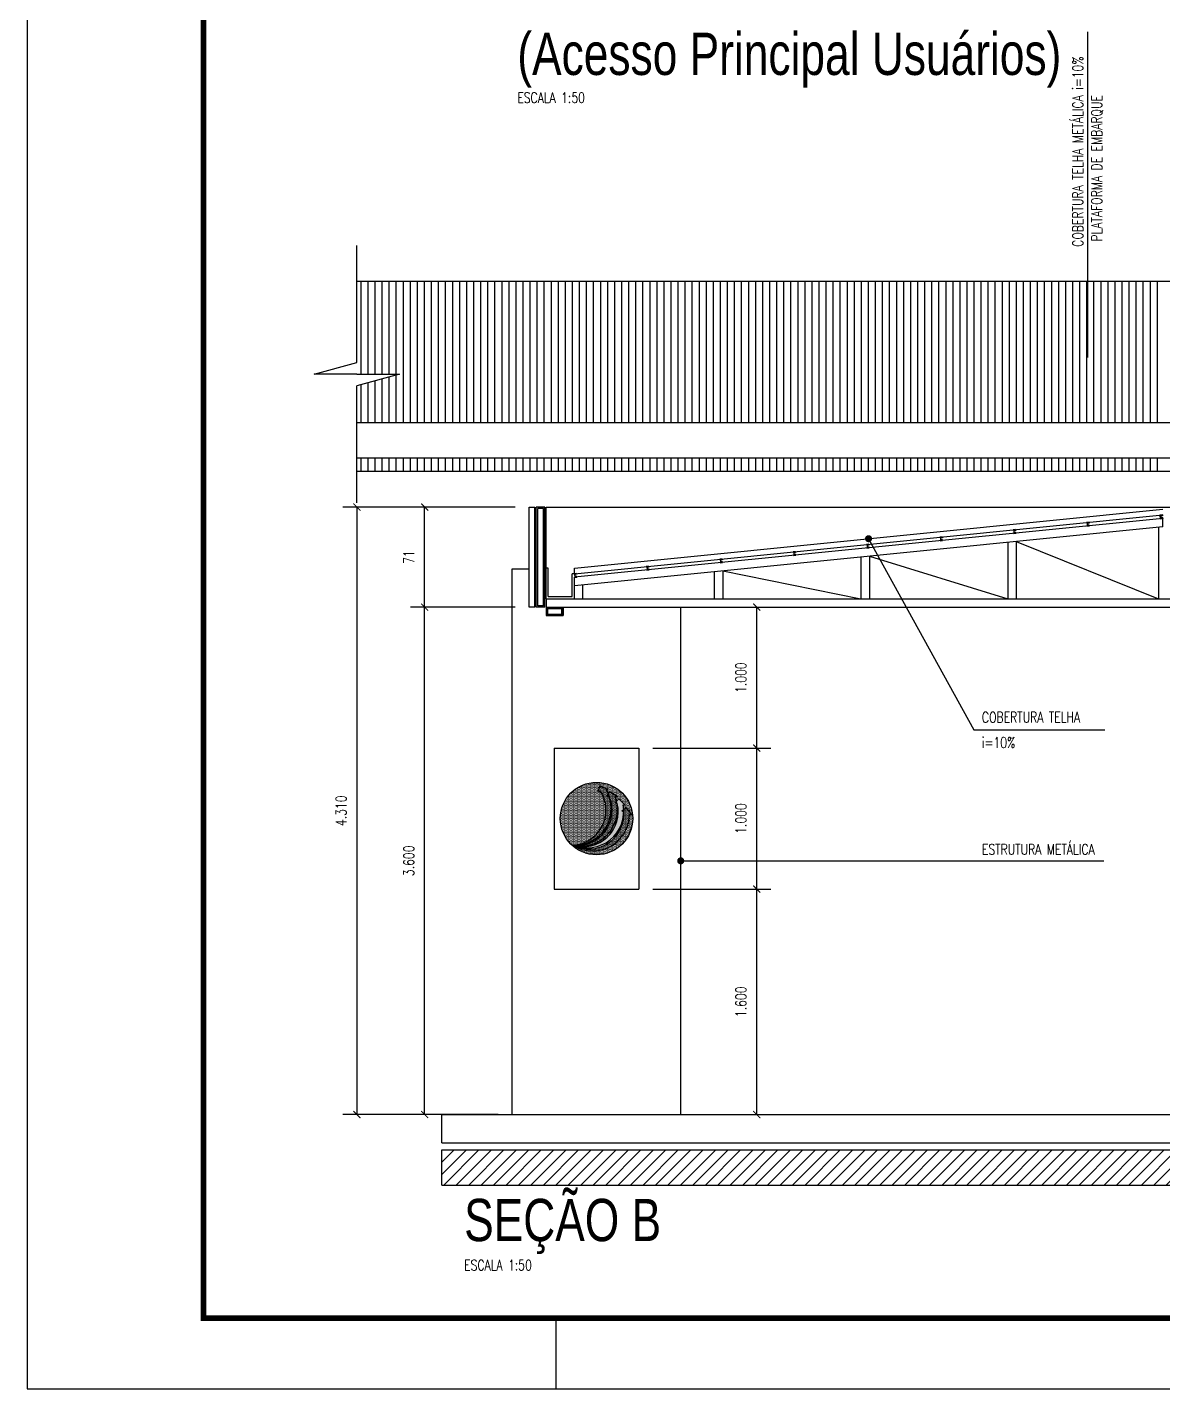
# Model space of a CAD drawing. Extents: x 231.8 to 328.5, y 64.7 to 125.7.
# Drawn here: x 231.82 to 239.87, y 64.69 to 74.35 of the extents above; entities that cross this region are included whole.
import ezdxf

# ---------------------------------------------------------------- set-up
doc = ezdxf.new("R2010")
doc.units = 0
doc.header["$LTSCALE"] = 0.1
doc.header["$MEASUREMENT"] = 0
doc.header["$PDMODE"] = 3
doc.layers.get('0').update_dxf_attribs({"linetype": 'CONTINUOUS'})
doc.layers.get('DEFPOINTS').update_dxf_attribs({"linetype": 'CONTINUOUS'})
for name, color, linetype in [('1', 7, 'CONTINUOUS'), ('ATERRO', 250, 'CONTINUOUS'), ('CALHA', 1, 'CONTINUOUS'), ('COBERTURA', 1, 'CONTINUOUS'), ('COTAS', 1, 'CONTINUOUS'), ('ESTRUTURA_METÁLICA', 250, 'CONTINUOUS'), ('INDIC', 1, 'CONTINUOUS'), ('PISO', 250, 'CONTINUOUS'), ('PRANCHA', 15, 'CONTINUOUS'), ('TEXTO_AMBIENTE', 250, 'CONTINUOUS'), ('TEXTO_PISO_ÁREA', 1, 'CONTINUOUS')]:
    doc.layers.add(name, color=color, linetype=linetype)
doc.styles.add('STYLE1', font='romans.shx', dxfattribs={"width": 0.75, "height": 0.075})
doc.styles.add('STYLE3', font='arial.ttf', dxfattribs={"width": 0.75, "height": 0.2})
doc.dimstyles.get("Standard").update_dxf_attribs({"dimtxt": 0.18, "dimasz": 0.18, "dimexe": 0.18, "dimexo": 0.0625, "dimgap": 0.09, "dimtad": 0, "dimtih": 1, "dimtoh": 1, "dimdec": 4, "dimzin": 0, "dimdsep": 46, "dimtxsty": 'Standard', "dimcen": 0.09, "dimadec": 0, "dimazin": 0, "dimtfac": 1, "dimtdec": 4, "dimtofl": 0, "dimtmove": 0, "dimatfit": 3, "dimfxl": 1, "dimtolj": 1, "dimtzin": 0, "dimarcsym": 0})

# ---------------------------------------------------------------- blocks, each defined once
blk = doc.blocks.new('LOGO2')
h = blk.add_hatch()
h.set_pattern_fill('DOTS', color=142, scale=0.1406047053533399, style=0)
h.set_pattern_definition([(0, (-113.5994668632571, -38.83720869109546), (0.004393897042291872, 0.008787794084583744), [0, -0.008787794084583744])])
h.paths.add_polyline_path([(-0.2568859004041713, 0, 1), (0.2568859004041997, 0, 1)])
h.paths.add_polyline_path([(-0.1669609380720374, -0.1885907443810311, 4.985629517762175e-05), (-0.1669114954071347, -0.1885879678172273, -9.302417994409689e-05), (-0.1670032412278601, -0.1885770110675082, 1.169002428223269e-05), (-0.166993032744017, -0.188583585936513, 3.165775487583334e-05)], flags=16)
h.paths.add_polyline_path([(0.08928511587282628, 0.1577615561193255), (0.074148812675503, 0.1583604855545389), (0.08340909513259476, 0.1728039796749528, -0.01555125069868688)], flags=16)
h.paths.add_polyline_path([(0.131526413042792, 0.1106614895159481), (0.1579616549080924, 0.1392912022845252), (0.2036073131861258, 0.09492120699624707), (0.1887709578084582, 0.0981610170533429, -0.04833962993037491), (0.1931100041027207, 0.04825538017178133), (0.1936666366125337, 0.04802609960434268, -0.5803245749399369), (-0.1666919044182009, -0.1887739768360035, 0.0001785599994759803), (-0.1665207511369715, -0.1888454372163579, 0.5803612599674147), (0.1469139580413525, 0.1073013163622392)])
at = {"layer": '1'}
blk.add_hatch(color=96, dxfattribs=at).paths.add_polyline_path([(0.06804305880763195, 0.2031286689538376), (0.08308842789404025, 0.2051903864791171), (0.02496509862629637, 0.2311499934937586), (0.009992056236313829, 0.1951737448390247), (0.02559638007062404, 0.1973120578132352, -0.5803612599674859), (-0.1668323892957631, -0.18858350486272, 0.5321307491778821), (0.08928511587282628, 0.1577615561193255), (0.074148812675503, 0.1583604855545389), (0.08340909513259476, 0.1728039796749528, 0.03276374935495142)])
h = blk.add_hatch(color=240, dxfattribs=at)
edge = h.paths.add_edge_path()
edge.add_line((0.07414881267538931, 0.1583604855544536), (0.0951809932916774, 0.1911649036138243))
edge.add_line((0.0951809932916774, 0.1911649036138101), (0.1478706084356531, 0.1554433826846235))
edge.add_line((0.1478706084356531, 0.1554433826846235), (0.1326965087947372, 0.156043807689926))
edge.add_arc((-0.1104470408379825, 0.06486315131633091), 0.2596780657366896, -102.58885146852668, 20.556422306076627, ccw=False)
edge.add_arc((-0.1375113962388355, 0.05798195211325208), 0.2483165142426628, 263.1693987395513, 383.6862751512488)
edge.add_line((0.089886649569479, 0.1577377539906024), (0.07414881267553142, 0.1583604855545246))
h = blk.add_hatch(color=96, dxfattribs=at)
h.paths.add_polyline_path([(0.1579616549080924, 0.1392912022845394), (0.1426951303509441, 0.1227573564709701, -0.01490974080014694), (0.1456955902310426, 0.1075673709413252), (0.1469139580413525, 0.1073013163622392, -0.5803612599674779), (-0.1665207511369999, -0.1888454372163579, 0.5321307491778573), (0.1931100041027491, 0.04825538017176711), (0.1791035428115606, 0.05402473308602396), (0.1927672941813512, 0.0644011126133961, 0.03276374935493968), (0.1887709578084298, 0.0981610170533429), (0.2036073131861258, 0.09492120699624707)])
h.paths.add_polyline_path([(0.1426951303509441, 0.1227573564709701), (0.1315264130428204, 0.1106614895160334), (0.1456955902310426, 0.1075673709413252, 0.01490974080014694)], flags=16)
h = blk.add_hatch(color=240, dxfattribs=at)
edge = h.paths.add_edge_path()
edge.add_line((0.2332809749576086, 0.03170869482769945), (0.2473224113931849, 0.02592493542299223))
edge.add_line((0.2473224113932133, 0.02592493542299223), (0.2101369900131829, 0.07759182073945681))
edge.add_line((0.2101369900131544, 0.07759182073945681), (0.1791035428115322, 0.05402473308600975))
edge.add_line((0.1791035428115322, 0.05402473308602396), (0.1936666366143527, 0.04802609960360371))
edge.add_arc((-0.05416931935579328, 0.03258491522956319), 0.2483165142426628, -116.9517254616157, 3.5651509498642895, ccw=False)
edge.add_arc((-0.02638959647447336, 0.02973583952520187), 0.2596780657366896, 237.2900243303021, 360.4352981046857)
at = {"color": 142}
blk.add_circle((0, 0), 0.2568859004041864, dxfattribs=at)
at = {"layer": '1', "color": 96}
for p, q in [((0.009992056236228564, 0.195173744838911), (0.02496509862626795, 0.2311499934937444)), ((0.009992056236370672, 0.1951737448390389), (0.02559638007065246, 0.1973120578132352)), ((0.02496509862626795, 0.2311499934937444), (0.08308842789398341, 0.2051903864791171)), ((0.06804305880760353, 0.2031286689538376), (0.08308842789398341, 0.2051903864791171)), ((0.1315264130427636, 0.1106614895159481), (0.1579616549080924, 0.1392912022845252)), ((0.1315264130429341, 0.110661489516005), (0.1469139580413241, 0.1073013163622392)), ((0.1579616549080924, 0.1392912022845252), (0.2036073131861258, 0.09492120699624707)), ((0.1887709578084298, 0.0981610170533429), (0.2036073131861258, 0.09492120699624707))]:
    blk.add_line(p, q, dxfattribs=at)
at = {"layer": '1', "color": 240}
for p, q in [((0.07414881267538931, 0.1583604855544536), (0.0951809932916774, 0.1911649036138101)), ((0.07414881267553142, 0.1583604855545246), (0.089886649569479, 0.1577377539906024)), ((0.0951809932916774, 0.1911649036138101), (0.1478706084356531, 0.1554433826846235)), ((0.1326965087947372, 0.156043807689926), (0.1478706084356531, 0.1554433826846235)), ((0.1791035428115322, 0.05402473308602396), (0.2101369900131544, 0.07759182073945681)), ((0.1791035428115322, 0.05402473308602396), (0.1936666366143243, 0.0480260996035895)), ((0.2101369900131544, 0.07759182073945681), (0.2473224113931849, 0.02592493542299223)), ((0.2332809749576086, 0.03170869482769945), (0.2473224113931849, 0.02592493542299223))]:
    blk.add_line(p, q, dxfattribs=at)
at = {"layer": '1', "color": 96}
for centre, radius, start, end in [((-0.1554145695912723, 0.0708434236122315), 0.2596780657366896, 267.4799417415421, 30.62521551614551), ((-0.1808590513038837, 0.0593365306296505), 0.2483165142426628, 273.2381919496201, 33.75506836131757), ((-0.09440537502706547, 0.04876866963368798), 0.2483165142426628, 253.1170677484373, 13.63394416013477), ((-0.06655539490418505, 0.05082021609673859), 0.2596780657366896, 247.3588175403592, 10.50409131496271)]:
    blk.add_arc(centre, radius, start, end, dxfattribs=at)
at = {"layer": '1', "color": 240}
for centre, radius, start, end in [((-0.1375113962388355, 0.05798195211325208), 0.2483165142426628, 263.1693987395513, 23.68627515124875), ((-0.1104470408380109, 0.06486315131633091), 0.2596780657366896, 257.4111485314732, 20.55642230607669), ((-0.05416931935579328, 0.03258491522956319), 0.2483165142426628, 243.0482745383843, 3.565150949864321), ((-0.02638959647444494, 0.02973583952520187), 0.2596780657366896, 237.2900243303021, 0.4352981046857129)]:
    blk.add_arc(centre, radius, start, end, dxfattribs=at)
blk = doc.blocks.new('_ARCHTICK')
at = {"color": 0, "linetype": 'ByBlock', "const_width": 0.15}
blk.add_lwpolyline([(-0.5, -0.5), (0.5, 0.5)], dxfattribs=at)
blk = doc.blocks.new('*D324')
at = {"color": 1, "linetype": 'ByBlock'}
for p, q in [((243.6636684830972, 93.19622017841974), (242.9216273110747, 93.19622017841974)), ((243.0216273110747, 89.59622017841976), (243.0216273110747, 93.19622017841974)), ((243.0432896070128, 89.59622017841976), (242.9216273110747, 89.59622017841976))]:
    blk.add_line(p, q, dxfattribs=at)
at = {"layer": 'DEFPOINTS', "color": 0, "linetype": 'ByBlock'}
for p in [(243.0216273110747, 93.19622017841974), (243.7636684830972, 93.19622017841974), (243.1432896070128, 89.59622017841976)]:
    blk.add_point(p, dxfattribs=at)
at = {"color": 1, "linetype": 'ByBlock', "xscale": 0.05, "yscale": 0.05, "zscale": 0.05}
for p, rotation in [((243.0216273110747, 93.19622017841974), 90), ((243.0216273110747, 89.59622017841976), 270)]:
    blk.add_blockref('_ARCHTICK', p, dxfattribs=dict(at, rotation=rotation))
at = {"color": 60, "linetype": 'ByBlock', "insert": (242.9091273110747, 91.39622017841974), "char_height": 0.075, "attachment_point": 5, "rotation": 90, "style": 'STYLE1'}
blk.add_mtext('\\A1;3.600', dxfattribs=at)
blk = doc.blocks.new('*D325')
at = {"color": 1, "linetype": 'ByBlock'}
for p, q in [((243.6636684830974, 93.90622017841974), (242.9216273110747, 93.90622017841974)), ((243.0216273110747, 93.19622017841974), (243.0216273110747, 93.90622017841974)), ((243.5636684830972, 93.19622017841974), (242.9216273110747, 93.19622017841974))]:
    blk.add_line(p, q, dxfattribs=at)
at = {"layer": 'DEFPOINTS', "color": 0, "linetype": 'ByBlock'}
for p in [(243.0216273110747, 93.90622017841974), (243.7636684830974, 93.90622017841974), (243.6636684830972, 93.19622017841974)]:
    blk.add_point(p, dxfattribs=at)
at = {"color": 1, "linetype": 'ByBlock', "xscale": 0.05, "yscale": 0.05, "zscale": 0.05}
for p, rotation in [((243.0216273110747, 93.90622017841974), 90), ((243.0216273110747, 93.19622017841974), 270)]:
    blk.add_blockref('_ARCHTICK', p, dxfattribs=dict(at, rotation=rotation))
at = {"color": 60, "linetype": 'ByBlock', "insert": (242.9091273110747, 93.55122017841974), "char_height": 0.075, "attachment_point": 5, "rotation": 90, "style": 'STYLE1'}
blk.add_mtext('\\A1;71', dxfattribs=at)
blk = doc.blocks.new('*D326')
at = {"color": 1, "linetype": 'ByBlock'}
for p, q in [((243.6636684830974, 93.90622017841974), (242.4410700151599, 93.90622017841974)), ((242.5410700151598, 93.90622017841974), (242.5410700151598, 89.59622017841976)), ((243.5432896070127, 89.59622017841976), (242.4410700151599, 89.59622017841976))]:
    blk.add_line(p, q, dxfattribs=at)
at = {"layer": 'DEFPOINTS', "color": 0, "linetype": 'ByBlock'}
for p in [(243.7636684830974, 93.90622017841974), (242.5410700151598, 89.59622017841976), (243.6432896070127, 89.59622017841976)]:
    blk.add_point(p, dxfattribs=at)
at = {"color": 1, "linetype": 'ByBlock', "xscale": 0.05, "yscale": 0.05, "zscale": 0.05}
for p, rotation in [((242.5410700151598, 93.90622017841974), 90), ((242.5410700151598, 89.59622017841976), 270)]:
    blk.add_blockref('_ARCHTICK', p, dxfattribs=dict(at, rotation=rotation))
at = {"color": 60, "linetype": 'ByBlock', "insert": (242.4285700151598, 91.75122017841976), "char_height": 0.075, "attachment_point": 5, "rotation": 90, "style": 'STYLE1'}
blk.add_mtext('\\A1;4.310', dxfattribs=at)
blk = doc.blocks.new('*D327')
at = {"color": 1, "linetype": 'ByBlock'}
for p, q in [((244.640933078764, 91.19622017841975), (245.4778737776918, 91.19622017841975)), ((245.3778737776918, 89.59622017841976), (245.3778737776918, 91.19622017841975)), ((244.9385765505153, 89.59622017841976), (245.4778737776918, 89.59622017841976))]:
    blk.add_line(p, q, dxfattribs=at)
at = {"layer": 'DEFPOINTS', "color": 0, "linetype": 'ByBlock'}
for p in [(244.5409330787641, 91.19622017841975), (245.3778737776918, 91.19622017841975), (244.8385765505153, 89.59622017841976)]:
    blk.add_point(p, dxfattribs=at)
at = {"color": 1, "linetype": 'ByBlock', "xscale": 0.05, "yscale": 0.05, "zscale": 0.05}
for p, rotation in [((245.3778737776918, 91.19622017841975), 90), ((245.3778737776918, 89.59622017841976), 270)]:
    blk.add_blockref('_ARCHTICK', p, dxfattribs=dict(at, rotation=rotation))
at = {"color": 60, "linetype": 'ByBlock', "insert": (245.2653737776918, 90.39622017841975), "char_height": 0.075, "attachment_point": 5, "rotation": 90, "style": 'STYLE1'}
blk.add_mtext('\\A1;1.600', dxfattribs=at)
blk = doc.blocks.new('*D328')
at = {"color": 1, "linetype": 'ByBlock'}
for p, q in [((244.640933078764, 92.19622017841975), (245.4778737776918, 92.19622017841975)), ((245.3778737776918, 91.19622017841975), (245.3778737776918, 92.19622017841975)), ((244.740933078764, 91.19622017841975), (245.4778737776918, 91.19622017841975))]:
    blk.add_line(p, q, dxfattribs=at)
at = {"layer": 'DEFPOINTS', "color": 0, "linetype": 'ByBlock'}
for p in [(244.5409330787641, 92.19622017841975), (245.3778737776918, 92.19622017841975), (244.640933078764, 91.19622017841975)]:
    blk.add_point(p, dxfattribs=at)
at = {"color": 1, "linetype": 'ByBlock', "xscale": 0.05, "yscale": 0.05, "zscale": 0.05}
for p, rotation in [((245.3778737776918, 92.19622017841975), 90), ((245.3778737776918, 91.19622017841975), 270)]:
    blk.add_blockref('_ARCHTICK', p, dxfattribs=dict(at, rotation=rotation))
at = {"color": 60, "linetype": 'ByBlock', "insert": (245.2653737776918, 91.69622017841975), "char_height": 0.075, "attachment_point": 5, "rotation": 90, "style": 'STYLE1'}
blk.add_mtext('\\A1;1.000', dxfattribs=at)
blk = doc.blocks.new('*D329')
at = {"color": 1, "linetype": 'ByBlock'}
blk.add_line((245.3778737776918, 92.19622017841975), (245.3778737776918, 93.19622017841975), dxfattribs=at)
at = {"layer": 'DEFPOINTS', "color": 0, "linetype": 'ByBlock'}
for p in [(245.3778737776918, 93.19622017841975), (245.3778737776918, 93.19622017841975), (245.3778737776918, 92.19622017841975)]:
    blk.add_point(p, dxfattribs=at)
at = {"color": 1, "linetype": 'ByBlock', "xscale": 0.05, "yscale": 0.05, "zscale": 0.05}
for p, rotation in [((245.3778737776918, 93.19622017841975), 90), ((245.3778737776918, 92.19622017841975), 270)]:
    blk.add_blockref('_ARCHTICK', p, dxfattribs=dict(at, rotation=rotation))
at = {"color": 60, "linetype": 'ByBlock', "insert": (245.2653737776918, 92.69622017841975), "char_height": 0.075, "attachment_point": 5, "rotation": 90, "style": 'STYLE1'}
blk.add_mtext('\\A1;1.000', dxfattribs=at)

msp = doc.modelspace()

# ---------------------------------------------------------------- hatches: boundary and pattern name
at = {"layer": 'ATERRO'}
h = msp.add_hatch(dxfattribs=at)
h.set_pattern_fill('ANSI31', color=256, scale=0.5, style=0)
h.set_pattern_definition([(45, (-8.384147015245134, -22.95688181855763), (-0.04419417382415922, 0.04419417382415922), [])])
h.paths.add_polyline_path([(244.8695214678516, 66.38933835986212), (234.7591425917677, 66.38933835986211), (234.7591425917677, 66.13933835986211), (244.8695214678515, 66.13933835986211)])
at = {"layer": 'ESTRUTURA_METÁLICA'}
for points in [[(239.3514106163316, 70.84115196376744), (239.3339974655029, 70.83941064868439), (239.3364850584795, 70.81453471891881), (239.3538982093081, 70.81627603400166), (239.3534006907131, 70.82125121995274), (239.3409627258353, 70.82000742346496), (239.33947017005, 70.8349329813181), (239.3519081349278, 70.83617677780587)], [(239.8720338748751, 70.89321428962785), (239.8546207240464, 70.8914729745448), (239.8571083170231, 70.86659704477921), (239.8745214678517, 70.86833835986207), (239.8740239492566, 70.87331354581315), (239.8615859843788, 70.87206974932536), (239.8600934285936, 70.88699530717851), (239.8725313934714, 70.88823910366628)], [(238.3101640992445, 70.73702731204666), (238.2927509484158, 70.73528599696361), (238.2952385413925, 70.71041006719803), (238.312651692221, 70.71215138228088), (238.312154173626, 70.71712656823196), (238.2997162087482, 70.71588277174418), (238.298223652963, 70.73080832959732), (238.3106616178408, 70.7320521260851)], [(238.830787357788, 70.78908963790705), (238.8133742069593, 70.787348322824), (238.815861799936, 70.76247239305842), (238.8332749507646, 70.76421370814127), (238.8327774321696, 70.76918889409235), (238.8203394672918, 70.76794509760457), (238.8188469115065, 70.78287065545771), (238.8312848763843, 70.78411445194548)], [(237.2689175821574, 70.63290266032588), (237.2515044313287, 70.63116134524283), (237.2539920243054, 70.60628541547725), (237.271405175134, 70.6080267305601), (237.270907656539, 70.61300191651118), (237.2584696916612, 70.6117581200234), (237.2569771358759, 70.62668367787654), (237.2694151007537, 70.62792747436431)], [(237.789540840701, 70.68496498618627), (237.7721276898723, 70.68322367110322), (237.7746152828489, 70.65834774133764), (237.7920284336775, 70.66008905642049), (237.7915309150825, 70.66506424237157), (237.7790929502047, 70.66382044588379), (237.7776003944194, 70.67874600373693), (237.7900383592972, 70.6799898002247)], [(236.2276710650704, 70.5287780086051), (236.2102579142417, 70.52703669352205), (236.2127455072183, 70.50216076375646), (236.2301586580469, 70.50390207883932), (236.2296611394519, 70.5088772647904), (236.2172231745741, 70.50763346830261), (236.2157306187888, 70.52255902615576), (236.2281685836666, 70.52380282264353)], [(236.7482943236139, 70.58084033446549), (236.7308811727852, 70.57909901938244), (236.7333687657618, 70.55422308961685), (236.7507819165904, 70.55596440469971), (236.7502843979954, 70.56093959065079), (236.7378464331176, 70.559695794163), (236.7363538773324, 70.57462135201615), (236.7487918422102, 70.57586514850392)], [(235.7144470257042, 70.47745560471076), (235.6970338748755, 70.4757142896277), (235.6995214678521, 70.45083835986212), (235.7169346186807, 70.45257967494497), (235.7164371000857, 70.45755486089605), (235.7039991352079, 70.45631106440827), (235.7025065794226, 70.47123662226142), (235.7149445443004, 70.47248041874919)]]:
    msp.add_hatch(color=256, dxfattribs=at).paths.add_polyline_path(points)
at = {"layer": 'PISO'}
h = msp.add_hatch(color=256, dxfattribs=at)
h.paths.add_polyline_path([(235.4895214678522, 70.94933835986208), (235.4295214678523, 70.94933835986211), (235.4295214678521, 70.2393383598621), (235.4895214678521, 70.23933835986212)])
h.paths.add_polyline_path([(235.4795214678522, 70.2493383598621), (235.439521467852, 70.24933835986211), (235.4395214678523, 70.93933835986209), (235.4795214678522, 70.93933835986205)], flags=16)
h = msp.add_hatch(color=256, dxfattribs=at)
h.paths.add_polyline_path([(235.6195214678521, 70.23933835986212), (235.4995214678521, 70.23933835986212), (235.4995214678521, 70.17933835986213), (235.6195214678521, 70.17933835986217)])
h.paths.add_polyline_path([(235.6095214678521, 70.22933835986218), (235.6095214678521, 70.18933835986218), (235.5095214678522, 70.18933835986218), (235.509521467852, 70.22933835986215)], flags=16)

# ---------------------------------------------------------------- linework, layer by layer
at = {"layer": 'ATERRO', "ltscale": 0.5}
msp.add_line((234.7591425917676, 66.13933835986211), (234.7591425917676, 66.3893383598621), dxfattribs=at)
at = {"layer": 'ATERRO'}
for p, q in [((234.7591425917676, 66.3893383598621), (244.8695214678515, 66.38933835986211)), ((234.7591425917676, 66.13933835986211), (244.8695214678515, 66.13933835986211))]:
    msp.add_line(p, q, dxfattribs=at)
at = {"layer": 'CALHA'}
for p, q in [((235.5145214678521, 70.51616255141963), (235.4995214678521, 70.51616255141961)), ((235.5145214678521, 70.3143383598621), (235.5145214678521, 70.51616255141963)), ((235.6845214678521, 70.3143383598621), (235.6845214678521, 70.47596304893507)), ((235.699521467852, 70.47596304893509), (235.6845214678521, 70.47596304893507)), ((235.5145214678521, 70.3143383598621), (235.6845214678521, 70.3143383598621))]:
    msp.add_line(p, q, dxfattribs=at)
at = {"layer": 'COBERTURA'}
for p, q in [((234.1865087659571, 71.89228716308403), (234.1865087659575, 72.54974797430955)), ((234.2365087659574, 71.89228716308403), (234.2365087659574, 72.54974797430955)), ((234.2865087659571, 71.89228716308403), (234.2865087659575, 72.54974797430955)), ((234.3365087659575, 71.89228716308403), (234.3365087659575, 72.54974797430955)), ((234.3865087659574, 71.89228716308403), (234.3865087659575, 72.54974797430955)), ((234.4365087659575, 71.89228716308403), (234.4365087659575, 72.54974797430955)), ((234.4865087659574, 71.54860115427822), (234.4865087659574, 72.54974797430958)), ((234.536508765957, 71.54860115427822), (234.5365087659575, 72.54974797430958)), ((234.5865087659575, 71.54860115427822), (234.5865087659574, 72.54974797430958)), ((234.6365087659572, 71.54860115427822), (234.6365087659575, 72.54974797430958)), ((234.6865087659575, 71.54860115427822), (234.6865087659575, 72.54974797430958)), ((234.7365087659573, 71.54860115427822), (234.7365087659575, 72.54974797430958)), ((234.7865087659575, 71.54860115427822), (234.7865087659575, 72.54974797430958)), ((234.836508765957, 71.54860115427822), (234.8365087659575, 72.54974797430958)), ((234.8865087659575, 71.54860115427822), (234.8865087659575, 72.54974797430958)), ((234.936508765957, 71.54860115427822), (234.9365087659576, 72.54974797430958)), ((234.9865087659576, 71.54860115427822), (234.9865087659575, 72.54974797430958)), ((235.0365087659573, 71.54860115427822), (235.0365087659576, 72.54974797430958)), ((235.0865087659575, 71.54860115427822), (235.0865087659575, 72.54974797430958)), ((235.1365087659574, 71.54860115427822), (235.1365087659576, 72.54974797430958)), ((235.1865087659576, 71.54860115427823), (235.1865087659576, 72.54974797430958)), ((235.2365087659571, 71.54860115427823), (235.2365087659576, 72.54974797430958)), ((235.2865087659576, 71.54860115427823), (235.2865087659576, 72.54974797430958)), ((235.3365087659571, 71.54860115427823), (235.3365087659577, 72.54974797430958)), ((235.3865087659577, 71.54860115427823), (235.3865087659576, 72.54974797430958)), ((235.4365087659575, 71.54860115427823), (235.4365087659577, 72.54974797430958)), ((235.4865087659577, 71.54860115427823), (235.4865087659576, 72.54974797430958)), ((235.5365087659576, 71.54860115427824), (235.5365087659576, 72.54974797430961)), ((235.5865087659571, 71.54860115427824), (235.5865087659576, 72.54974797430961)), ((235.6365087659576, 71.54860115427824), (235.6365087659576, 72.54974797430961)), ((235.6865087659574, 71.54860115427824), (235.6865087659577, 72.54974797430961)), ((235.7365087659576, 71.54860115427824), (235.7365087659576, 72.54974797430961)), ((235.7865087659574, 71.54860115427824), (235.7865087659577, 72.54974797430961)), ((235.8365087659577, 71.54860115427824), (235.8365087659576, 72.54974797430961)), ((235.8865087659572, 71.54860115427824), (235.8865087659577, 72.54974797430961)), ((235.9365087659577, 71.54860115427824), (235.9365087659577, 72.54974797430961)), ((235.9865087659572, 71.54860115427824), (235.9865087659577, 72.54974797430961)), ((236.0365087659577, 71.54860115427824), (236.0365087659577, 72.54974797430961)), ((236.0865087659575, 71.54860115427824), (236.0865087659577, 72.54974797430961)), ((236.1365087659577, 71.54860115427824), (236.1365087659577, 72.54974797430961)), ((236.1865087659575, 71.54860115427824), (236.1865087659578, 72.54974797430961)), ((236.2365087659578, 71.54860115427826), (236.2365087659577, 72.54974797430961)), ((236.2865087659573, 71.54860115427826), (236.2865087659578, 72.54974797430961)), ((236.3365087659577, 71.54860115427826), (236.3365087659577, 72.54974797430961)), ((236.3865087659573, 71.54860115427826), (236.3865087659578, 72.54974797430961)), ((236.4365087659578, 71.54860115427826), (236.4365087659578, 72.54974797430961)), ((236.4865087659576, 71.54860115427826), (236.4865087659578, 72.54974797430961)), ((236.5365087659578, 71.54860115427826), (236.5365087659578, 72.54974797430961)), ((236.5865087659577, 71.54860115427827), (236.5865087659577, 72.54974797430964)), ((236.6365087659573, 71.54860115427827), (236.6365087659578, 72.54974797430964)), ((236.6865087659578, 71.54860115427827), (236.6865087659577, 72.54974797430964)), ((236.7365087659576, 71.54860115427827), (236.7365087659578, 72.54974797430964)), ((236.7865087659578, 71.54860115427827), (236.7865087659578, 72.54974797430964)), ((236.8365087659576, 71.54860115427827), (236.8365087659578, 72.54974797430964)), ((236.8865087659578, 71.54860115427827), (236.8865087659578, 72.54974797430964)), ((236.9365087659573, 71.54860115427827), (236.9365087659579, 72.54974797430964)), ((236.9865087659578, 71.54860115427827), (236.9865087659578, 72.54974797430964)), ((237.0365087659573, 71.54860115427827), (237.0365087659579, 72.54974797430964)), ((237.0865087659579, 71.54860115427827), (237.0865087659578, 72.54974797430964)), ((237.1365087659576, 71.54860115427827), (237.1365087659579, 72.54974797430964)), ((237.1865087659579, 71.54860115427827), (237.1865087659579, 72.54974797430964)), ((237.2365087659577, 71.54860115427827), (237.2365087659579, 72.54974797430964)), ((237.2865087659579, 71.54860115427829), (237.2865087659579, 72.54974797430964)), ((237.3365087659574, 71.54860115427829), (237.3365087659579, 72.54974797430964)), ((237.3865087659579, 71.54860115427829), (237.3865087659579, 72.54974797430964)), ((237.4365087659574, 71.54860115427829), (237.436508765958, 72.54974797430964)), ((237.486508765958, 71.54860115427829), (237.4865087659579, 72.54974797430964)), ((237.5365087659578, 71.54860115427829), (237.536508765958, 72.54974797430964)), ((237.586508765958, 71.54860115427829), (237.5865087659579, 72.54974797430964)), ((237.6365087659579, 71.5486011542783), (237.6365087659579, 72.54974797430967)), ((237.6865087659574, 71.5486011542783), (237.6865087659579, 72.54974797430967)), ((237.7365087659579, 71.5486011542783), (237.7365087659579, 72.54974797430967)), ((237.7865087659577, 71.5486011542783), (237.786508765958, 72.54974797430967)), ((237.8365087659579, 71.5486011542783), (237.8365087659579, 72.54974797430967)), ((237.8865087659578, 71.5486011542783), (237.886508765958, 72.54974797430967)), ((237.936508765958, 71.5486011542783), (237.9365087659579, 72.54974797430967)), ((237.9865087659575, 71.5486011542783), (237.986508765958, 72.54974797430967)), ((238.036508765958, 71.5486011542783), (238.036508765958, 72.54974797430967)), ((238.0865087659575, 71.5486011542783), (238.086508765958, 72.54974797430967)), ((238.136508765958, 71.5486011542783), (238.136508765958, 72.54974797430967)), ((238.1865087659578, 71.5486011542783), (238.1865087659581, 72.54974797430967)), ((238.236508765958, 71.5486011542783), (238.236508765958, 72.54974797430967)), ((238.2865087659578, 71.5486011542783), (238.2865087659581, 72.54974797430967)), ((238.3365087659581, 71.54860115427832), (238.336508765958, 72.54974797430967)), ((238.3865087659576, 71.54860115427832), (238.3865087659581, 72.54974797430967)), ((238.4365087659581, 71.54860115427832), (238.4365087659581, 72.54974797430967)), ((238.4865087659576, 71.54860115427832), (238.4865087659581, 72.54974797430967)), ((238.5365087659581, 71.54860115427832), (238.5365087659581, 72.54974797430967)), ((238.5865087659579, 71.54860115427832), (238.5865087659581, 72.54974797430967)), ((238.6365087659581, 71.54860115427832), (238.6365087659581, 72.54974797430967)), ((238.6865087659581, 71.54860115428129), (238.686508765958, 72.54974797431265)), ((238.7365087659576, 71.54860115428129), (238.7365087659581, 72.54974797431265)), ((238.7865087659581, 71.54860115428129), (238.786508765958, 72.54974797431265)), ((238.8365087659579, 71.54860115428129), (238.8365087659581, 72.54974797431265)), ((238.8865087659581, 71.54860115428129), (238.8865087659581, 72.54974797431265)), ((238.9365087659579, 71.54860115428129), (238.9365087659581, 72.54974797431265)), ((238.9865087659581, 71.54860115428129), (238.9865087659581, 72.54974797431265)), ((239.0365087659576, 71.54860115428129), (239.0365087659582, 72.54974797431265)), ((239.0865087659581, 71.54860115428129), (239.0865087659581, 72.54974797431265)), ((239.1365087659576, 71.54860115428129), (239.1365087659582, 72.54974797431265)), ((239.1865087659582, 71.54860115428129), (239.1865087659581, 72.54974797431265)), ((239.236508765958, 71.54860115428129), (239.2365087659582, 72.54974797431265)), ((239.2865087659582, 71.54860115428129), (239.2865087659582, 72.54974797431265)), ((239.336508765958, 71.54860115428129), (239.3365087659582, 72.54974797431265)), ((239.3865087659582, 71.5486011542813), (239.3865087659582, 72.54974797431265)), ((239.4365087659577, 71.5486011542813), (239.4365087659583, 72.54974797431265)), ((239.4865087659582, 71.5486011542813), (239.4865087659582, 72.54974797431265)), ((239.5365087659577, 71.5486011542813), (239.5365087659583, 72.54974797431265)), ((239.5865087659583, 71.5486011542813), (239.5865087659582, 72.54974797431265)), ((239.6365087659581, 71.5486011542813), (239.6365087659583, 72.54974797431265)), ((239.6865087659583, 71.5486011542813), (239.6865087659583, 72.54974797431265)), ((239.7365087659582, 71.54860115427837), (239.7365087659582, 72.54974797430974)), ((239.7865087659577, 71.54860115427837), (239.7865087659582, 72.54974797430974)), ((239.8365087659582, 71.54860115427837), (239.8365087659582, 72.54974797430974)), ((234.3865087659573, 71.5486011542782), (234.3865087659574, 71.87241828086653)), ((234.4365087659575, 71.5486011542782), (234.4365087659575, 71.88606791096086)), ((234.186508765957, 71.5486011542782), (234.1865087659571, 71.81781976048927)), ((234.2365087659574, 71.5486011542782), (234.2365087659574, 71.83146939058365)), ((234.286508765957, 71.5486011542782), (234.2865087659571, 71.84511902067784)), ((234.3365087659575, 71.5486011542782), (234.3365087659575, 71.85876865077225)), ((234.1865087659574, 71.2033383598619), (234.1865087659575, 71.29860115427817)), ((234.2365087659574, 71.2033383598619), (234.2365087659574, 71.29860115427817)), ((234.2865087659574, 71.2033383598619), (234.2865087659575, 71.29860115427817)), ((234.3365087659575, 71.2033383598619), (234.3365087659575, 71.29860115427817)), ((234.3865087659575, 71.2033383598619), (234.3865087659575, 71.29860115427817)), ((234.4365087659575, 71.2033383598619), (234.4365087659575, 71.29860115427817)), ((234.4865087659574, 71.20333835986192), (234.4865087659574, 71.2986011542782)), ((234.5365087659574, 71.20333835986192), (234.5365087659575, 71.2986011542782)), ((234.5865087659574, 71.20333835986192), (234.5865087659574, 71.2986011542782)), ((234.6365087659575, 71.20333835986192), (234.6365087659575, 71.2986011542782)), ((234.6865087659575, 71.20333835986192), (234.6865087659575, 71.2986011542782)), ((234.7365087659575, 71.20333835986192), (234.7365087659575, 71.2986011542782)), ((234.7865087659574, 71.20333835986192), (234.7865087659575, 71.2986011542782)), ((234.8365087659575, 71.20333835986192), (234.8365087659575, 71.2986011542782)), ((234.8865087659575, 71.20333835986192), (234.8865087659575, 71.2986011542782)), ((234.9365087659575, 71.20333835986193), (234.9365087659576, 71.2986011542782)), ((234.9865087659575, 71.20333835986193), (234.9865087659575, 71.2986011542782)), ((235.0365087659576, 71.20333835986193), (235.0365087659576, 71.2986011542782)), ((235.0865087659575, 71.20333835986193), (235.0865087659575, 71.2986011542782)), ((235.1365087659576, 71.20333835986193), (235.1365087659576, 71.2986011542782)), ((235.1865087659575, 71.20333835986193), (235.1865087659576, 71.2986011542782)), ((235.2365087659576, 71.20333835986193), (235.2365087659576, 71.2986011542782)), ((235.2865087659576, 71.20333835986193), (235.2865087659576, 71.2986011542782)), ((235.3365087659576, 71.20333835986193), (235.3365087659577, 71.2986011542782)), ((235.3865087659576, 71.20333835986193), (235.3865087659576, 71.2986011542782)), ((235.4365087659577, 71.20333835986193), (235.4365087659577, 71.2986011542782)), ((235.4865087659576, 71.20333835986193), (235.4865087659576, 71.2986011542782)), ((235.5365087659576, 71.20333835986195), (235.5365087659576, 71.29860115427823)), ((235.5865087659575, 71.20333835986195), (235.5865087659576, 71.29860115427823)), ((235.6365087659576, 71.20333835986195), (235.6365087659576, 71.29860115427823)), ((235.6865087659576, 71.20333835986195), (235.6865087659577, 71.29860115427823)), ((235.7365087659576, 71.20333835986195), (235.7365087659576, 71.29860115427823)), ((235.7865087659576, 71.20333835986195), (235.7865087659577, 71.29860115427823)), ((235.8365087659576, 71.20333835986195), (235.8365087659576, 71.29860115427823)), ((235.8865087659576, 71.20333835986195), (235.8865087659577, 71.29860115427823)), ((235.9365087659577, 71.20333835986195), (235.9365087659577, 71.29860115427823)), ((235.9865087659577, 71.20333835986196), (235.9865087659577, 71.29860115427823)), ((236.0365087659577, 71.20333835986196), (236.0365087659577, 71.29860115427823)), ((236.0865087659577, 71.20333835986196), (236.0865087659577, 71.29860115427823)), ((236.1365087659577, 71.20333835986196), (236.1365087659577, 71.29860115427823)), ((236.1865087659577, 71.20333835986196), (236.1865087659578, 71.29860115427823)), ((236.2365087659577, 71.20333835986196), (236.2365087659577, 71.29860115427823)), ((236.2865087659577, 71.20333835986196), (236.2865087659578, 71.29860115427823)), ((236.3365087659577, 71.20333835986196), (236.3365087659577, 71.29860115427823)), ((236.3865087659578, 71.20333835986196), (236.3865087659578, 71.29860115427823)), ((236.4365087659578, 71.20333835986196), (236.4365087659578, 71.29860115427823)), ((236.4865087659578, 71.20333835986196), (236.4865087659578, 71.29860115427823)), ((236.5365087659578, 71.20333835986196), (236.5365087659578, 71.29860115427823)), ((236.5865087659577, 71.20333835986197), (236.5865087659577, 71.29860115427826)), ((236.6365087659577, 71.20333835986197), (236.6365087659578, 71.29860115427826)), ((236.6865087659577, 71.20333835986197), (236.6865087659577, 71.29860115427826)), ((236.7365087659578, 71.20333835986197), (236.7365087659578, 71.29860115427826)), ((236.7865087659578, 71.20333835986197), (236.7865087659578, 71.29860115427826)), ((236.8365087659578, 71.20333835986197), (236.8365087659578, 71.29860115427826)), ((236.8865087659578, 71.20333835986197), (236.8865087659578, 71.29860115427826)), ((236.9365087659578, 71.20333835986197), (236.9365087659579, 71.29860115427826)), ((236.9865087659578, 71.20333835986197), (236.9865087659578, 71.29860115427826)), ((237.0365087659578, 71.20333835986199), (237.0365087659579, 71.29860115427826)), ((237.0865087659578, 71.20333835986199), (237.0865087659578, 71.29860115427826)), ((237.1365087659579, 71.20333835986199), (237.1365087659579, 71.29860115427826)), ((237.1865087659579, 71.20333835986199), (237.1865087659579, 71.29860115427826)), ((237.2365087659579, 71.20333835986199), (237.2365087659579, 71.29860115427826)), ((237.2865087659578, 71.20333835986199), (237.2865087659579, 71.29860115427826)), ((237.3365087659579, 71.20333835986199), (237.3365087659579, 71.29860115427826)), ((237.3865087659579, 71.20333835986199), (237.3865087659579, 71.29860115427826)), ((237.4365087659579, 71.20333835986199), (237.436508765958, 71.29860115427826)), ((237.486508765958, 71.20333835986199), (237.4865087659579, 71.29860115427826)), ((237.536508765958, 71.20333835986199), (237.536508765958, 71.29860115427826)), ((237.5865087659579, 71.20333835986199), (237.5865087659579, 71.29860115427826)), ((237.6365087659579, 71.203338359862), (237.6365087659579, 71.29860115427829)), ((237.6865087659579, 71.203338359862), (237.6865087659579, 71.29860115427829)), ((237.7365087659579, 71.203338359862), (237.7365087659579, 71.29860115427829)), ((237.7865087659579, 71.203338359862), (237.786508765958, 71.29860115427829)), ((237.8365087659579, 71.203338359862), (237.8365087659579, 71.29860115427829)), ((237.886508765958, 71.203338359862), (237.886508765958, 71.29860115427829)), ((237.9365087659579, 71.203338359862), (237.9365087659579, 71.29860115427829)), ((237.986508765958, 71.203338359862), (237.986508765958, 71.29860115427829)), ((238.036508765958, 71.203338359862), (238.036508765958, 71.29860115427829)), ((238.086508765958, 71.20333835986202), (238.086508765958, 71.29860115427829)), ((238.136508765958, 71.20333835986202), (238.136508765958, 71.29860115427829)), ((238.1865087659581, 71.20333835986202), (238.1865087659581, 71.29860115427829)), ((238.236508765958, 71.20333835986202), (238.236508765958, 71.29860115427829)), ((238.286508765958, 71.20333835986202), (238.2865087659581, 71.29860115427829)), ((238.336508765958, 71.20333835986202), (238.336508765958, 71.29860115427829)), ((238.386508765958, 71.20333835986202), (238.3865087659581, 71.29860115427829)), ((238.436508765958, 71.20333835986202), (238.4365087659581, 71.29860115427829)), ((238.4865087659581, 71.20333835986202), (238.4865087659581, 71.29860115427829)), ((238.5365087659581, 71.20333835986202), (238.5365087659581, 71.29860115427829)), ((238.5865087659581, 71.20333835986202), (238.5865087659581, 71.29860115427829)), ((238.6365087659581, 71.20333835986202), (238.6365087659581, 71.29860115427829)), ((238.686508765958, 71.20333835986499), (238.686508765958, 71.29860115428127)), ((238.736508765958, 71.20333835986499), (238.7365087659581, 71.29860115428127)), ((238.786508765958, 71.20333835986499), (238.786508765958, 71.29860115428127)), ((238.8365087659581, 71.20333835986499), (238.8365087659581, 71.29860115428127)), ((238.8865087659581, 71.20333835986499), (238.8865087659581, 71.29860115428127)), ((238.9365087659581, 71.20333835986499), (238.9365087659581, 71.29860115428127)), ((238.9865087659581, 71.20333835986499), (238.9865087659581, 71.29860115428127)), ((239.0365087659581, 71.20333835986499), (239.0365087659582, 71.29860115428127)), ((239.0865087659581, 71.20333835986499), (239.0865087659581, 71.29860115428127)), ((239.1365087659581, 71.203338359865), (239.1365087659582, 71.29860115428127)), ((239.1865087659581, 71.203338359865), (239.1865087659581, 71.29860115428127)), ((239.2365087659582, 71.203338359865), (239.2365087659582, 71.29860115428127)), ((239.2865087659582, 71.203338359865), (239.2865087659582, 71.29860115428127)), ((239.3365087659582, 71.203338359865), (239.3365087659582, 71.29860115428127)), ((239.3865087659581, 71.203338359865), (239.3865087659582, 71.29860115428127)), ((239.4365087659582, 71.203338359865), (239.4365087659583, 71.29860115428127)), ((239.4865087659582, 71.203338359865), (239.4865087659582, 71.29860115428127)), ((239.5365087659582, 71.203338359865), (239.5365087659583, 71.29860115428127)), ((239.5865087659583, 71.203338359865), (239.5865087659582, 71.29860115428127)), ((239.6365087659583, 71.203338359865), (239.6365087659583, 71.29860115428127)), ((239.6865087659582, 71.203338359865), (239.6865087659583, 71.29860115428127)), ((239.7365087659582, 71.20333835986207), (239.7365087659582, 71.29860115427836)), ((239.7865087659582, 71.20333835986207), (239.7865087659582, 71.29860115427836)), ((239.8365087659582, 71.20333835986207), (239.8365087659582, 71.29860115427836)), ((235.3795214678523, 70.94933835986211), (235.4195214678523, 70.9493383598621)), ((235.3795214678521, 70.2393383598621), (235.3795214678523, 70.94933835986211)), ((235.4195214678521, 70.2393383598621), (235.4195214678523, 70.9493383598621)), ((235.6995214678521, 70.51616255141961), (239.8745214678517, 70.93366255146127)), ((235.699521467852, 70.47596304893509), (239.8745214678517, 70.89346304897681)), ((235.699521467852, 70.47596304893509), (235.6995214678521, 70.51616255141961)), ((235.4195214678521, 70.2393383598621), (235.3795214678521, 70.23933835986212))]:
    msp.add_line(p, q, dxfattribs=at)
at = {"layer": 'ESTRUTURA_METÁLICA'}
for p, q in [((239.8745214678517, 70.86833835986207), (235.6995214678521, 70.45083835986212)), ((239.3514106163326, 70.84115196375693), (239.333997465504, 70.83941064867406)), ((239.3364850584795, 70.81453471891881), (239.3538982093081, 70.81627603400167)), ((239.3519081349278, 70.83617677780587), (239.33947017005, 70.8349329813181)), ((239.33947017005, 70.8349329813181), (239.3409627258354, 70.82000742346497)), ((239.3534006907131, 70.82125121995274), (239.3409627258354, 70.82000742346497)), ((239.3514106163326, 70.84115196375691), (239.3519081349278, 70.83617677780587)), ((239.3534006907131, 70.82125121995274), (239.3538982093081, 70.81627603400166)), ((239.8720338748761, 70.89321428961733), (239.8546207240475, 70.89147297453447)), ((239.8546207240475, 70.89147297453447), (239.857108317023, 70.86659704477921)), ((239.857108317023, 70.86659704477921), (239.8745214678517, 70.86833835986208)), ((239.8725313934713, 70.88823910366628), (239.8600934285936, 70.88699530717851)), ((239.8600934285936, 70.88699530717851), (239.8615859843789, 70.87206974932538)), ((239.8740239492566, 70.87331354581315), (239.8615859843789, 70.87206974932538)), ((239.8720338748761, 70.89321428961732), (239.8725313934713, 70.88823910366628)), ((239.8740239492566, 70.87331354581315), (239.8745214678517, 70.86833835986207)), ((239.8745214678517, 70.80803910613537), (239.8745214678517, 70.86833835986207)), ((238.3101640992455, 70.73702731203615), (238.2927509484169, 70.73528599695328)), ((238.2952385413924, 70.71041006719803), (238.312651692221, 70.7121513822809)), ((238.3106616178407, 70.7320521260851), (238.298223652963, 70.73080832959732)), ((238.298223652963, 70.73080832959732), (238.2997162087483, 70.71588277174419)), ((238.312154173626, 70.71712656823196), (238.2997162087483, 70.71588277174419)), ((238.3101640992455, 70.73702731203613), (238.3106616178407, 70.7320521260851)), ((238.312154173626, 70.71712656823196), (238.312651692221, 70.71215138228088)), ((238.8307873577891, 70.78908963789654), (238.8133742069604, 70.78734832281367)), ((238.8158617999359, 70.76247239305842), (238.8332749507646, 70.76421370814128)), ((238.8312848763842, 70.78411445194548), (238.8188469115065, 70.78287065545771)), ((238.8188469115065, 70.78287065545771), (238.8203394672918, 70.76794509760458)), ((238.8327774321696, 70.76918889409235), (238.8203394672918, 70.76794509760458)), ((238.8307873577891, 70.78908963789652), (238.8312848763842, 70.78411445194548)), ((238.8327774321696, 70.76918889409235), (238.8332749507646, 70.76421370814127)), ((239.8445214678519, 70.80503910613541), (239.8445214678519, 70.2993383598621)), ((237.2689175821585, 70.63290266031537), (237.2515044313298, 70.6311613452325)), ((237.2694151007536, 70.62792747436431), (237.2569771358759, 70.62668367787654)), ((237.2569771358759, 70.62668367787654), (237.2584696916612, 70.61175812002341)), ((237.2689175821585, 70.63290266031535), (237.2694151007536, 70.62792747436431)), ((237.789540840702, 70.68496498617576), (237.7721276898733, 70.68322367109289)), ((237.7746152828489, 70.65834774133764), (237.7920284336775, 70.6600890564205)), ((237.7900383592972, 70.6799898002247), (237.7776003944194, 70.67874600373693)), ((237.7776003944194, 70.67874600373693), (237.7790929502048, 70.6638204458838)), ((237.7915309150825, 70.66506424237157), (237.7790929502048, 70.6638204458838)), ((237.789540840702, 70.68496498617574), (237.7900383592972, 70.6799898002247)), ((237.7915309150825, 70.66506424237157), (237.7920284336775, 70.66008905642049)), ((238.7746367513303, 70.69805063448194), (238.7746367513304, 70.2993383598621)), ((238.8346367513302, 70.70405063448196), (239.8445214678519, 70.29933835986212)), ((238.8346367513302, 70.70405063448196), (238.8346367513303, 70.2993383598621)), ((236.2276710650714, 70.52877800859459), (236.2102579142427, 70.52703669351172)), ((236.2281685836666, 70.52380282264353), (236.2157306187888, 70.52255902615576)), ((236.2157306187888, 70.52255902615576), (236.2172231745741, 70.50763346830263)), ((236.2276710650714, 70.52877800859457), (236.2281685836666, 70.52380282264353)), ((236.7482943236149, 70.58084033445498), (236.7308811727863, 70.57909901937211)), ((236.7333687657618, 70.55422308961685), (236.7507819165904, 70.55596440469972)), ((236.7487918422101, 70.57586514850392), (236.7363538773324, 70.57462135201615)), ((236.7363538773324, 70.57462135201615), (236.7378464331177, 70.55969579416302)), ((236.7502843979954, 70.56093959065079), (236.7378464331177, 70.55969579416302)), ((236.7482943236149, 70.58084033445496), (236.7487918422101, 70.57586514850392)), ((236.7502843979954, 70.56093959065079), (236.7507819165904, 70.55596440469971)), ((237.2539920243053, 70.60628541547725), (237.271405175134, 70.60802673056011)), ((237.270907656539, 70.61300191651118), (237.2584696916612, 70.61175812002341)), ((237.270907656539, 70.61300191651118), (237.271405175134, 70.6080267305601)), ((237.7333902342432, 70.59392598276116), (237.7333902342433, 70.29933835986209)), ((237.7933902342431, 70.59992598276118), (237.7933902342432, 70.29933835986209)), ((237.7933902342431, 70.59992598276118), (238.7746367513304, 70.29933835986209)), ((235.7144470257052, 70.47745560470024), (235.6970338748766, 70.47571428961737)), ((235.6995214678521, 70.45083835986212), (235.7169346186807, 70.45257967494499)), ((235.7149445443004, 70.47248041874919), (235.7025065794226, 70.47123662226142)), ((235.7025065794226, 70.47123662226142), (235.703999135208, 70.45631106440828)), ((235.7164371000857, 70.45755486089605), (235.703999135208, 70.45631106440828)), ((235.7144470257052, 70.47745560470022), (235.7149445443004, 70.47248041874919)), ((235.7164371000857, 70.45755486089605), (235.7169346186807, 70.45257967494497)), ((236.2127455072182, 70.50216076375646), (236.2301586580469, 70.50390207883933)), ((236.2296611394519, 70.5088772647904), (236.2172231745741, 70.50763346830263)), ((236.2296611394519, 70.5088772647904), (236.2301586580469, 70.50390207883932)), ((236.6921437171561, 70.48980133104038), (236.6921437171561, 70.29933835986208)), ((236.7521437171561, 70.4958013310404), (236.7521437171561, 70.29933835986209)), ((236.7521437171561, 70.4958013310404), (237.7333902342433, 70.29933835986209)), ((235.5567860635188, 69.23933835986212), (236.1567860635189, 69.23933835986212)), ((235.5567860635188, 69.23933835986212), (235.5567860635188, 68.2393383598621)), ((236.1567860635189, 69.23933835986212), (236.1567860635189, 68.23933835986212)), ((235.5567860635188, 68.2393383598621), (236.1567860635189, 68.23933835986212))]:
    msp.add_line(p, q, dxfattribs=at)
at = {"layer": 'ESTRUTURA_METÁLICA', "ltscale": 0.5}
for p, q in [((235.2591425917676, 66.63933835986212), (235.2591425917676, 70.51033835986212)), ((236.4544295352702, 66.63933835986212), (236.4544295352702, 70.2393383598621))]:
    msp.add_line(p, q, dxfattribs=at)
at = {"layer": 'INDIC'}
for p, q in [((239.3416867284701, 72.00955212801776), (239.3416867284701, 74.32099847522771)), ((237.7870214678518, 70.72491255144044), (238.5331593432075, 69.36992459908686)), ((238.5331593432075, 69.36992459908686), (239.4629247446589, 69.36992459908686)), ((236.4544295352702, 68.43933835986212), (239.4566264690237, 68.43933835986212))]:
    msp.add_line(p, q, dxfattribs=at)
at = {"layer": 'INDIC', "const_width": 0.025}
for points in [[(237.7745214678519, 70.72491255144044, 1), (237.7995214678518, 70.72491255144044, 1)], [(236.4419295352702, 68.43933835986212, 1), (236.4669295352702, 68.43933835986212, 1)]]:
    msp.add_lwpolyline(points, format="xyb", close=True, dxfattribs=at)
at = {"layer": 'PISO'}
for p, q in [((234.1569229999147, 71.97483126092952), (234.1569229999147, 72.80408151512687)), ((243.9365087659588, 72.5497479743069), (234.1569229999147, 72.54974797430685)), ((233.8545554731934, 71.89228716308403), (234.1569229999147, 71.97483126092952)), ((234.1569229999147, 71.89228716308403), (233.8545554731934, 71.89228716308403)), ((234.1569229999147, 71.89228716308403), (234.4592905266361, 71.89228716308403)), ((234.4592905266361, 71.89228716308403), (234.1569229999147, 71.80974306523856)), ((234.1569229999147, 70.9804928110412), (234.1569229999147, 71.80974306523856)), ((234.1569229999147, 71.54860115427842), (243.9365087659591, 71.54860115427844)), ((234.1569229999147, 71.29860115427842), (244.3695214678514, 71.29860115427843)), ((234.1569229999147, 71.20333835986213), (244.3145214678514, 71.20333835986214)), ((235.4895214678522, 70.9493383598621), (235.4295214678523, 70.9493383598621)), ((235.4295214678521, 70.2393383598621), (235.4295214678523, 70.9493383598621)), ((235.4795214678522, 70.93933835986208), (235.4395214678522, 70.93933835986209)), ((235.439521467852, 70.24933835986211), (235.4395214678522, 70.93933835986209)), ((235.4795214678521, 70.24933835986211), (235.4795214678522, 70.93933835986208)), ((235.489521467852, 70.23933835986212), (235.4895214678522, 70.9493383598621)), ((235.4995214678521, 70.9493383598621), (244.2495214678515, 70.9493383598621)), ((235.4995214678521, 70.29933835986209), (235.4995214678521, 70.9493383598621)), ((239.8745214678517, 70.80803910613537), (235.6995214678521, 70.39053910613542)), ((235.2591425917676, 70.51033835986212), (235.3795214678522, 70.51033835986212)), ((235.6995214678521, 70.39053910613542), (235.6995214678521, 70.45083835986212)), ((235.6995214678521, 70.2993383598621), (235.6995214678521, 70.39053910613542)), ((235.759521467852, 70.29933835986209), (235.7595214678521, 70.39653910613542)), ((235.489521467852, 70.23933835986212), (235.4295214678521, 70.2393383598621)), ((235.4795214678521, 70.24933835986211), (235.439521467852, 70.24933835986211)), ((235.4995214678521, 70.29933835986209), (244.2495214678516, 70.2993383598621)), ((235.4995214678521, 70.29933835986209), (235.4995214678521, 70.23933835986212)), ((235.4995214678521, 70.23933835986212), (244.2495214678515, 70.2393383598621)), ((235.4995214678521, 70.23933835986212), (235.4995214678521, 70.17933835986213)), ((235.5095214678521, 70.22933835986215), (235.5095214678521, 70.18933835986216)), ((235.5095214678521, 70.22933835986215), (235.6095214678521, 70.22933835986218)), ((235.6095214678521, 70.22933835986218), (235.6095214678521, 70.18933835986218)), ((235.6195214678521, 70.23933835986217), (235.6195214678521, 70.17933835986217)), ((235.4995214678521, 70.17933835986213), (235.6195214678521, 70.17933835986217)), ((235.5095214678521, 70.18933835986216), (235.6095214678521, 70.18933835986218)), ((234.7591425917676, 66.63933835986212), (244.8695214678515, 66.63933835986212)), ((234.7591425917676, 66.43933835986209), (234.7591425917676, 66.63933835986212)), ((234.7591425917676, 66.43933835986209), (244.8695214678516, 66.4393383598621))]:
    msp.add_line(p, q, dxfattribs=at)
at = {"layer": 'PRANCHA', "color": 250}
for p, q in [((231.8176663052266, 77.94375751288241), (231.8176663052266, 64.69375751288332)), ((235.5676663052257, 65.19375751288285), (235.5676663052257, 64.69375751288285)), ((231.8176663052266, 64.69375751288332), (273.567666305227, 64.69375751288331))]:
    msp.add_line(p, q, dxfattribs=at)
at = {"layer": 'PRANCHA', "color": 250, "const_width": 0.04}
msp.add_lwpolyline([(273.0676663052257, 92.69375751288297), (233.067666305227, 92.69375751288355), (233.067666305227, 65.19375751288344), (273.0676663052275, 65.19375751288285), (273.0676663052257, 92.69375751288297)], dxfattribs=at)

# ---------------------------------------------------------------- block references
at = {"layer": 'COTAS'}
msp.add_blockref('LOGO2', (235.8567860635189, 68.73933835986212), dxfattribs=at)

# ---------------------------------------------------------------- texts
at = {"layer": 'TEXTO_AMBIENTE', "style": 'STYLE3', "width": 0.75}
for s, p in [('(Acesso Principal Usuários)', (235.294925817204, 74.01517070530386)), ('SEÇÃO B', (234.9178622742177, 65.74117884524401))]:
    msp.add_text(s, height=0.3, dxfattribs=at).set_placement(p)
at = {"layer": 'TEXTO_PISO_ÁREA', "style": 'STYLE1', "width": 0.75}
for s, p in [('COBERTURA TELHA METÁLICA i=10%', (239.3094911894717, 72.79600553071549)), ('PLATAFORMA DE EMBARQUE', (239.44336889951, 72.83347644705702))]:
    msp.add_text(s, height=0.075, rotation=90, dxfattribs=at).set_placement(p)
for s, p in [('ESCALA 1:50', (235.294925817204, 73.81672060753513)), ('COBERTURA TELHA', (238.5912181826094, 69.42062532072251)), ('i=10%', (238.5912181826094, 69.24111473009583)), ('ESTRUTURA METÁLICA', (238.5912181826094, 68.48318105072164)), ('ESCALA 1:50', (234.9178622742177, 65.5333075902891))]:
    msp.add_text(s, height=0.075, dxfattribs=at).set_placement(p)

# ---------------------------------------------------------------- dimensions: what is measured, and where the dimension line sits
at = {"layer": 'COTAS'}
for base, p1, p2, picture, middle in [((234.1569229999147, 66.63933835986212), (235.3795214678523, 70.94933835986211), (235.2591425917676, 66.63933835986212), '*D326', (234.0444229999147, 68.79433835986212)), ((234.6374802958296, 70.2393383598621), (234.7591425917676, 66.63933835986212), (235.3795214678521, 70.2393383598621), '*D324', (234.5249802958296, 68.4393383598621)), ((236.9937267624467, 70.23933835986212), (236.9937267624467, 69.23933835986212), (236.9937267624467, 70.23933835986212), '*D329', (236.8812267624467, 69.73933835986212)), ((236.9937267624467, 69.23933835986212), (236.2567860635189, 68.23933835986212), (236.1567860635189, 69.23933835986212), '*D328', (236.8812267624467, 68.73933835986212)), ((236.9937267624467, 68.23933835986212), (236.4544295352702, 66.63933835986212), (236.1567860635189, 68.23933835986212), '*D327', (236.8812267624467, 67.43933835986212))]:
    dim = msp.add_linear_dim(base=base, p1=p1, p2=p2, angle=90, dimstyle='Standard', override={"dimtxt": 0.075, "dimasz": 0.05, "dimexe": 0.1, "dimexo": 0.1, "dimgap": 0.075, "dimtad": 1, "dimtih": 0, "dimtoh": 0, "dimdec": 3, "dimtxsty": 'STYLE1', "dimblk1": 'ARCHTICK', "dimblk2": 'ARCHTICK', "dimsah": 1, "dimcen": 0, "dimclrd": 1, "dimclre": 1, "dimclrt": 60, "dimtdec": 3, "dimtofl": 1}, dxfattribs=at)
    dim.commit()
    dim.dimension.update_dxf_attribs({"geometry": picture, "text_midpoint": middle, "insert": (-8.384147015245134, -22.95688181855763)})
dim = msp.add_linear_dim(base=(234.6374802958296, 70.94933835986211), p1=(235.2795214678521, 70.2393383598621), p2=(235.3795214678523, 70.94933835986211), angle=90, text='71', dimstyle='Standard', override={"dimtxt": 0.075, "dimasz": 0.05, "dimexe": 0.1, "dimexo": 0.1, "dimgap": 0.075, "dimtad": 1, "dimtih": 0, "dimtoh": 0, "dimdec": 3, "dimtxsty": 'STYLE1', "dimblk1": 'ARCHTICK', "dimblk2": 'ARCHTICK', "dimsah": 1, "dimcen": 0, "dimclrd": 1, "dimclre": 1, "dimclrt": 60, "dimtdec": 3, "dimtofl": 1}, dxfattribs=at)
dim.commit()
dim.dimension.update_dxf_attribs({"geometry": '*D325', "text_midpoint": (234.5249802958296, 70.5943383598621), "insert": (-8.384147015245134, -22.95688181855763)})

doc.saveas('drawing.dxf')
